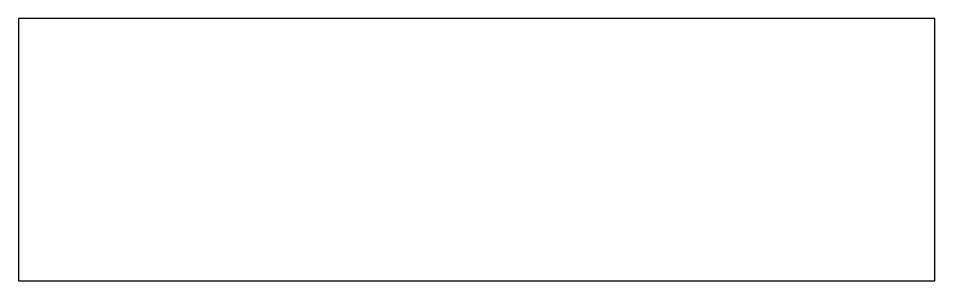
# Model space of a CAD drawing. Header units: millimetres. Extents: x -297 to 106, y -84 to 31.
import ezdxf

# ---------------------------------------------------------------- set-up
doc = ezdxf.new("R2010")
doc.units = ezdxf.units.MM
doc.layers.get('0').update_dxf_attribs({"linetype": 'CONTINUOUS'})

msp = doc.modelspace()

# ---------------------------------------------------------------- linework, layer by layer
msp.add_lwpolyline([(-296.97, 30.93), (-296.97, -84.42), (106.03, -84.42), (106.03, 30.93)], close=True)

doc.saveas('drawing.dxf')
